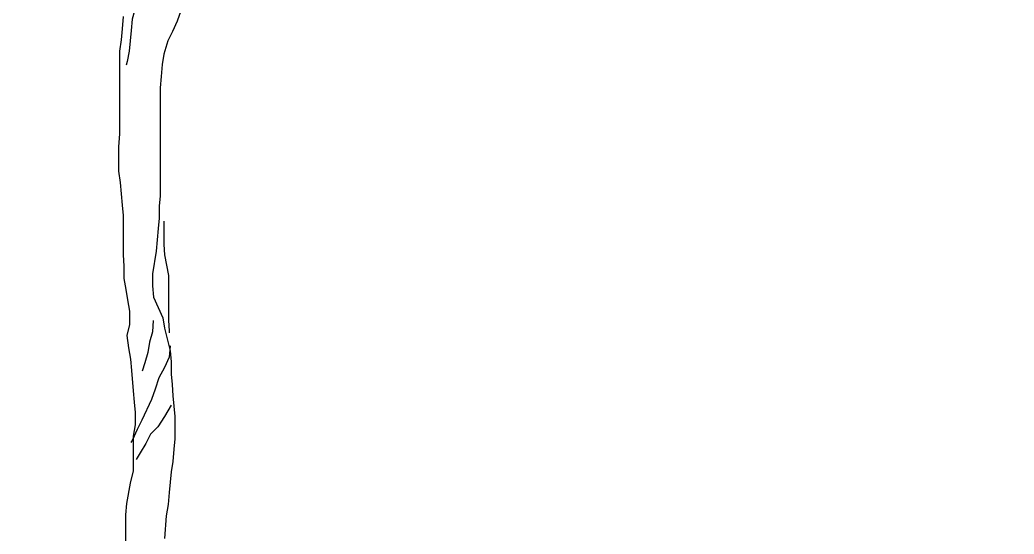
# Model space of a CAD drawing. Header units: inches. Extents: x 350994 to 353538, y 1581369 to 1583842.
# Drawn here: x 351497.921 to 351499.645, y 1583575.47 to 1583576.362 of the extents above; entities that cross this region are included whole.
import ezdxf

# ---------------------------------------------------------------- set-up
doc = ezdxf.new("R2010")
doc.units = ezdxf.units.IN
doc.header["$MEASUREMENT"] = 0
doc.linetypes.add('1', pattern=[0])
doc.layers.add('FOREST', color=96, linetype='Continuous')
doc.layers.add('TREE', color=81, linetype='1')

# ---------------------------------------------------------------- blocks, each defined once
blk = doc.blocks.new('TREE_4')
at = {"color": 94}
for points in [[(9.5, 896.3), (10, 1900.6), (12.9, 1935.3), (24.6, 1998.9), (33.3, 2036.5), (33.4, 2143.5), (39.2, 2178.2), (39.2, 2215.8), (36.4, 2247.6), (33.5, 2282.3), (27.8, 2345.9), (24.9, 2380.6), (19.2, 2415.3), (13.4, 2452.9), (22.1, 2487.6), (22.2, 2528), (16.4, 2562.7), (10.7, 2594.5), (4.9, 2629.3), (4.9, 2666.8), (2.1, 2701.5), (2.2, 2823), (-0.7, 2854.8), (-6.4, 2924.2), (-12.1, 2958.9), (-12.1, 3034), (-9.1, 3074.5), (-8.9, 3329), (-3.1, 3363.6), (-0.2, 3398.3), (2.8, 3435.9)], [(179.1, 3453.1), (167.5, 3421.3), (153.1, 3389.5), (138.6, 3360.6), (127, 3320.2), (121.2, 3288.4), (118.2, 3250.8), (115.3, 3216.1), (115, 2883.6), (112.1, 2851.8), (112.1, 2814.2), (109.1, 2782.4), (103.3, 2713), (91.7, 2643.6), (91.6, 2606), (94.5, 2571.3), (123.3, 2507.7), (129.1, 2475.9), (146.4, 2406.5), (149.2, 2371.8), (149.2, 2334.2), (152.1, 2302.4), (154.9, 2267.7), (160.7, 2204.1), (160.6, 2134.7), (157.7, 2102.9), (154.7, 2065.3), (148.9, 2033.5), (143.1, 1969.9), (140.2, 1932.3), (134.3, 1897.6), (128.5, 1828.2)], [(60.7, 3554.4), (52, 3522.6), (46.2, 3490.8), (28.8, 3427.2), (25.8, 3392.5), (20, 3328.9), (14.2, 3297.1), (11.3, 3285.6)], [(126.5, 2805.5), (126.4, 2733.2), (129.3, 2701.4), (140.8, 2637.8), (140.7, 2499), (143.5, 2467.2), (143.5, 2461.4)], [(94.4, 2499.1), (91.5, 2464.4), (82.8, 2432.6), (77, 2400.8), (68.3, 2369), (59.6, 2343)], [(146.4, 2420.9), (143.5, 2386.3), (129, 2354.5), (111.6, 2322.7), (100, 2288), (88.4, 2256.2), (59.4, 2192.6), (45, 2163.7), (30.5, 2131.9), (24.7, 2123.3)], [(149.1, 2238.8), (128.8, 2204.1), (108.6, 2172.3), (85.4, 2149.2), (70.9, 2120.3), (53.6, 2091.4), (42, 2071.2)]]:
    blk.add_lwpolyline(points, dxfattribs=at)

msp = doc.modelspace()

# ---------------------------------------------------------------- hatches: boundary and pattern name
at = {"layer": 'FOREST', "lineweight": 5}
h = msp.add_hatch(dxfattribs=at)
h.set_pattern_fill('ANSI31', color=96, scale=50, style=0)
h.paths.add_polyline_path([(351604.9274, 1583347.98), (351663.0036, 1583522.9504), (351611.8779, 1583545.3594), (351490.2916, 1583598.0852), (351436.5696, 1583404.4646), (351529.745, 1583373.1705)])
h.paths.add_polyline_path([(351517.5086, 1583480.1397), (351575.3657, 1583480.1397), (351575.3657, 1583465.1397), (351517.5086, 1583465.1397)], flags=24)

# ---------------------------------------------------------------- block references
at = {"layer": 'TREE', "lineweight": 5, "xscale": 0.0005632341344607994, "yscale": 0.0005632341490127146, "zscale": 0.0005632341444477617}
msp.add_blockref('TREE_4', (351498.0994, 1583574.4325), dxfattribs=at)

doc.saveas('drawing.dxf')
